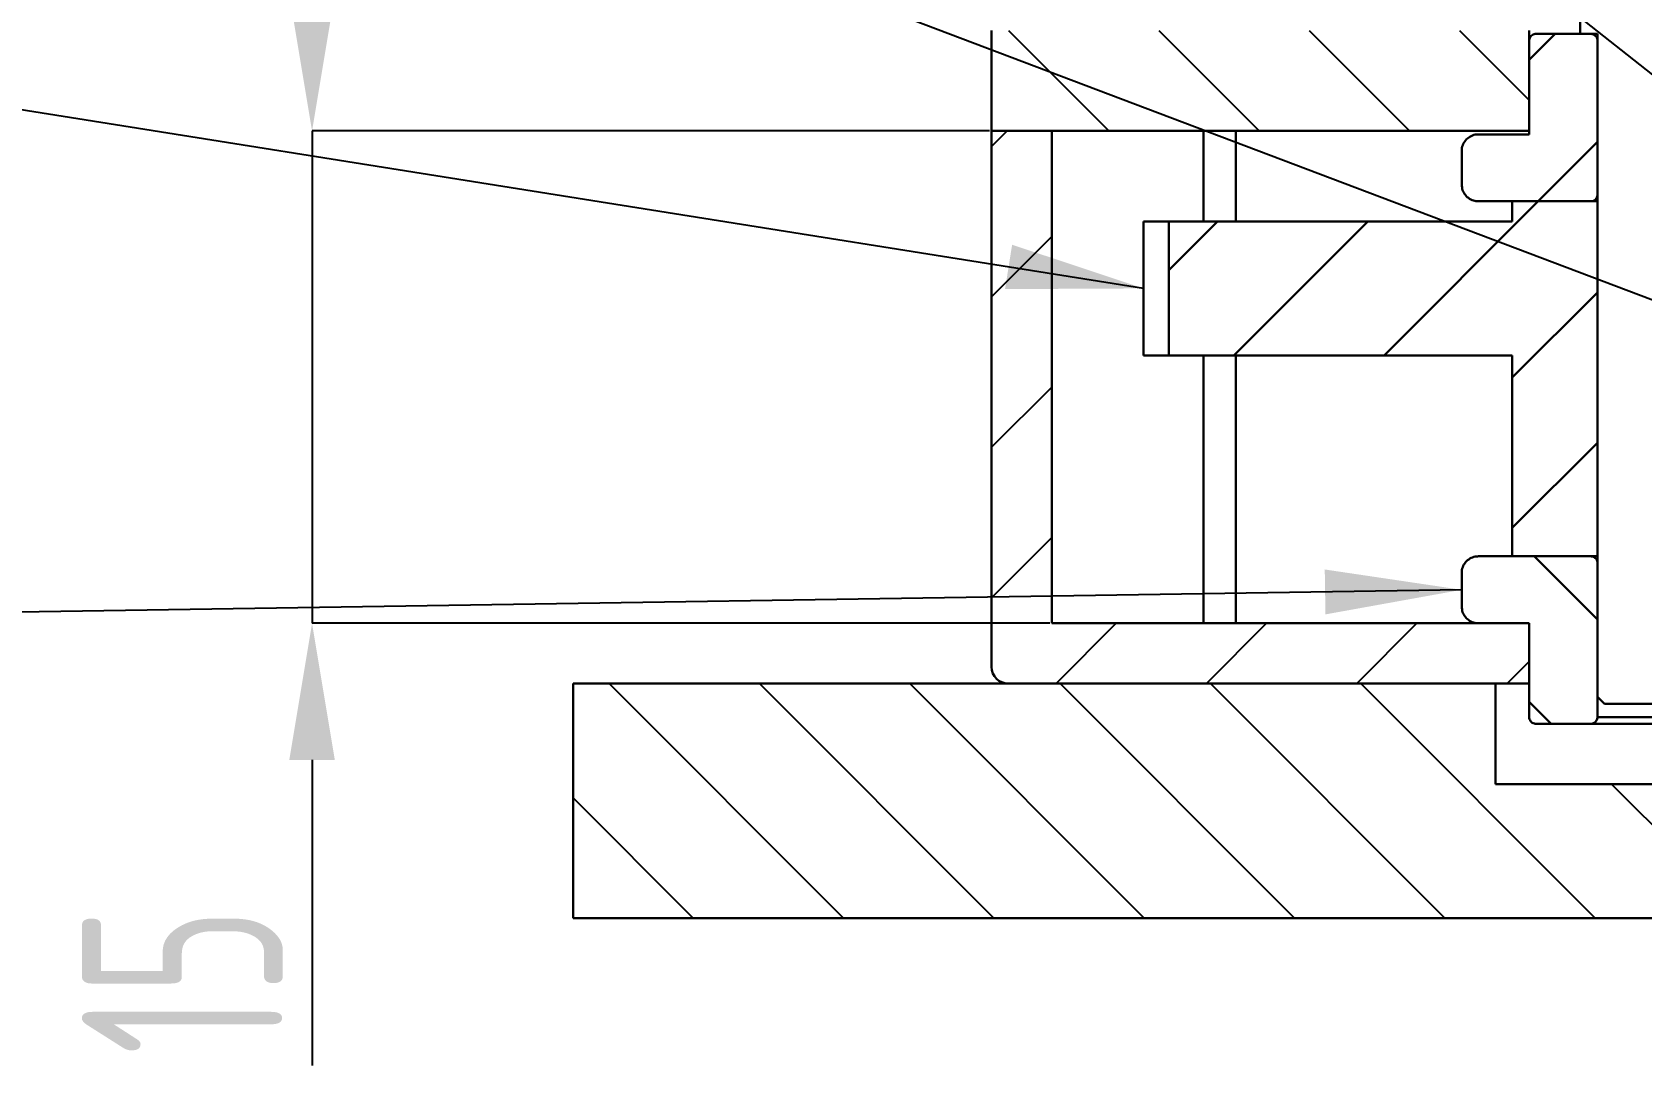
# Model space of a CAD drawing. Header units: millimetres. Extents: x 0 to 2406, y -938 to 757.
# Drawn here: x 2070.57 to 2118.65, y -747 to -716.01 of the extents above; entities that cross this region are included whole.
import ezdxf

# ---------------------------------------------------------------- set-up
doc = ezdxf.new("R2010")
doc.units = ezdxf.units.MM
doc.header["$PDSIZE"] = -1
doc.layers.add('10', color=7, linetype='Continuous')
doc.styles.add('SLDTEXTSTYLE2', font='TXT', dxfattribs={"width": 0.7})
doc.dimstyles.new('SLDDIMSTYLE4', dxfattribs={"dimtxt": 0.18, "dimasz": 4.08, "dimexe": 0, "dimexo": 0.0625, "dimgap": 0, "dimtad": 0, "dimtih": 1, "dimtoh": 1, "dimdec": 0, "dimrnd": 1e-09, "dimzin": 0, "dimdsep": 46, "dimtxsty": 'Standard', "dimsah": 1, "dimcen": 0.09, "dimadec": 0, "dimazin": 0, "dimtfac": 4.08, "dimtdec": 0, "dimtofl": 0, "dimtmove": 0, "dimatfit": 3, "dimfxl": 1, "dimfrac": 2, "dimtolj": 1, "dimtzin": 0, "dimarcsym": 0})
doc.dimstyles.new('SLDDIMSTYLE8', dxfattribs={"dimtxt": 3.5, "dimasz": 4.08, "dimexe": 0, "dimexo": 0.0625, "dimgap": 0.875, "dimtad": 2, "dimrnd": 1e-09, "dimzin": 4, "dimdsep": 46, "dimtxsty": 'SLDTEXTSTYLE2', "dimsah": 1, "dimcen": 0.09, "dimadec": 0, "dimazin": 1, "dimtfac": 1, "dimtmove": 0, "dimatfit": 0, "dimfxl": 1, "dimfrac": 2, "dimtolj": 1, "dimtzin": 12, "dimarcsym": 0})
pattern_1 = [(45, (1688.1174, -964.403), (-2.245064, 2.245064), [])]
pattern_2 = [(135, (1688.1174, -964.403), (-2.245064, -2.245064), [])]

# ---------------------------------------------------------------- blocks, each defined once
blk = doc.blocks.new('*D77')
at = {"layer": '10', "color": 0, "lineweight": -2, "transparency": 16777216}
for p, q in [((2078.928, -714.884), (2078.928, -710.804)), ((2099.163, -718.964), (2078.928, -718.964)), ((2078.928, -718.964), (2078.928, -733.664)), ((2100.963, -733.664), (2078.928, -733.664)), ((2078.928, -737.744), (2078.928, -746.869))]:
    blk.add_line(p, q, dxfattribs=at)
at = {"layer": '10', "color": 0, "transparency": 16777216}
for points in [[(2078.248, -714.884), (2079.608, -714.884), (2078.928, -718.964)], [(2078.248, -737.744), (2079.608, -737.744), (2078.928, -733.664)]]:
    blk.add_solid(points, dxfattribs=at)
at = {"layer": 'Defpoints', "color": 0, "transparency": 16777216}
for p in [(2078.928, -718.964), (2099.226, -718.964), (2101.026, -733.664)]:
    blk.add_point(p, dxfattribs=at)
at = {"layer": '10', "color": 0, "lineweight": 25, "transparency": 16777216, "insert": (2072.053, -744.347), "char_height": 3.5, "attachment_point": 2, "rotation": 90, "style": 'SLDTEXTSTYLE2'}
blk.add_mtext('\\A1;{\\Fgbenor|c134;\\H1.71429x;15}', dxfattribs=at)

msp = doc.modelspace()

# ---------------------------------------------------------------- hatches: boundary and pattern name
at = {"layer": '10', "linetype": 'Continuous', "lineweight": 25}
h = msp.add_hatch(dxfattribs=at)
h.set_pattern_fill('ANSI31', color=256, angle=90, style=0)
h.set_pattern_definition(pattern_2)
h.paths.add_polyline_path([(2099.2256849, -715.9644928), (2099.2256849, -718.9644928), (2115.2836568, -718.9644928), (2115.2836568, -715.9644928)], flags=0)
at = {"layer": '10', "linetype": 'Continuous', "lineweight": 30}
h = msp.add_hatch(dxfattribs=at)
h.set_pattern_fill('ANSI31', color=256, style=0)
h.set_pattern_definition(pattern_1)
edge = h.paths.add_edge_path(flags=0)
edge.add_spline(control_points=[(2113.2669751, -720.5644928), (2113.2669751, -720.6201384), (2113.2765872, -720.6765494), (2113.2949997, -720.7290605), (2113.3134324, -720.781629), (2113.3411882, -720.8317342), (2113.3759424, -720.8752699), (2113.4107846, -720.9189157), (2113.4536106, -720.9571564), (2113.5008769, -720.9869027), (2113.5484113, -721.0168177), (2113.601735, -721.0389631), (2113.6564662, -721.0515701), (2113.6936389, -721.0601325), (2113.7320263, -721.0644928), (2113.7701724, -721.0644928)], knot_values=[0.0000001972, 0.0000001972, 0.0000001972, 0.0000001972, 0.000167134, 0.000167134, 0.000167134, 0.0003342418, 0.0003342418, 0.0003342418, 0.0005017663, 0.0005017663, 0.0005017663, 0.0006702493, 0.0006702493, 0.0006702493, 0.0007845198, 0.0007845198, 0.0007845198, 0.0007845198], weights=[1, 1, 1, 1, 1, 1, 1, 1, 1, 1, 1, 1, 1, 1, 1, 1], degree=3, periodic=0)
edge.add_line((2113.7701724, -721.0644928), (2117.1170451, -721.0644928))
edge.add_spline(control_points=[(2117.1170451, -721.0644928), (2117.1353948, -721.0644928), (2117.1538978, -721.0620716), (2117.1716278, -721.0573431), (2117.1945399, -721.0512325), (2117.2167252, -721.0410686), (2117.2362675, -721.0276372), (2117.2555898, -721.0143569), (2117.2728768, -720.9974912), (2117.2865247, -720.9784268), (2117.2997979, -720.9598859), (2117.3100031, -720.9387256), (2117.3161482, -720.916767), (2117.3208883, -720.8998292), (2117.3233339, -720.8820814), (2117.3233339, -720.8644928)], knot_values=[0.0000864699, 0.0000864699, 0.0000864699, 0.0000864699, 0.0001414714, 0.0001414714, 0.0001414714, 0.0002126272, 0.0002126272, 0.0002126272, 0.0002829985, 0.0002829985, 0.0002829985, 0.0003514234, 0.0003514234, 0.0003514234, 0.000403887, 0.000403887, 0.000403887, 0.000403887], weights=[1, 1, 1, 1, 1, 1, 1, 1, 1, 1, 1, 1, 1, 1, 1, 1], degree=3, periodic=0)
edge.add_line((2117.3233339, -720.8644928), (2117.3233339, -716.2644928))
edge.add_spline(control_points=[(2117.3233339, -716.2644928), (2117.3233339, -716.2427047), (2117.3195425, -716.2206184), (2117.3123147, -716.2000641), (2117.3050688, -716.1794586), (2117.2941822, -716.1598325), (2117.2806141, -716.1427155), (2117.2668451, -716.1253452), (2117.2499576, -716.1100911), (2117.2313389, -716.0980638), (2117.2121504, -716.0856684), (2117.1906151, -716.0763659), (2117.168454, -716.0708224), (2117.1517044, -716.0666325), (2117.1343108, -716.0644928), (2117.1170451, -716.0644928)], knot_values=[0.0000001971, 0.0000001971, 0.0000001971, 0.0000001971, 0.0000655613, 0.0000655613, 0.0000655613, 0.0001310612, 0.0001310612, 0.0001310612, 0.0001975199, 0.0001975199, 0.0001975199, 0.0002660359, 0.0002660359, 0.0002660359, 0.0003177979, 0.0003177979, 0.0003177979, 0.0003177979], weights=[1, 1, 1, 1, 1, 1, 1, 1, 1, 1, 1, 1, 1, 1, 1, 1], degree=3, periodic=0)
edge.add_line((2117.1170451, -716.0644928), (2115.4861025, -716.0644928))
edge.add_spline(control_points=[(2115.4861025, -716.0644928), (2115.4790335, -716.0644928), (2115.471955, -716.0648592), (2115.4649238, -716.0655892), (2115.442093, -716.0679598), (2115.4193522, -716.0743061), (2115.3986052, -716.0841255), (2115.3779267, -716.0939125), (2115.358652, -716.1074269), (2115.3424348, -716.1235634), (2115.3263757, -716.1395425), (2115.3128666, -716.1585432), (2115.3030869, -716.1789781), (2115.2934223, -716.1991723), (2115.2871312, -716.2213314), (2115.2847646, -716.2435936), (2115.2840272, -716.2505307), (2115.2836568, -716.2575166), (2115.2836568, -716.2644928)], knot_values=[0.0003149874, 0.0003149874, 0.0003149874, 0.0003149874, 0.0003360546, 0.0003360546, 0.0003360546, 0.000404939, 0.000404939, 0.000404939, 0.0004736027, 0.0004736027, 0.0004736027, 0.0005415932, 0.0005415932, 0.0005415932, 0.0006087711, 0.0006087711, 0.0006087711, 0.0006294305, 0.0006294305, 0.0006294305, 0.0006294305], weights=[1, 1, 1, 1, 1, 1, 1, 1, 1, 1, 1, 1, 1, 1, 1, 1, 1, 1, 1], degree=3, periodic=0)
edge.add_line((2115.2836568, -716.2644928), (2115.2836568, -719.0644928))
edge.add_line((2115.2836568, -719.0644928), (2113.7701724, -719.0644928))
edge.add_spline(control_points=[(2113.7701724, -719.0644928), (2113.7517296, -719.0644928), (2113.7332594, -719.0655022), (2113.7149265, -719.0675127), (2113.6585303, -719.0736975), (2113.6024175, -719.0897099), (2113.5512678, -719.1142558), (2113.5002344, -719.138746), (2113.4527254, -719.1724163), (2113.4127515, -719.2124945), (2113.3729928, -719.2523571), (2113.3395851, -719.2996706), (2113.3153707, -719.3504981), (2113.2913036, -719.4010166), (2113.2756519, -719.4564092), (2113.2697488, -719.5120553), (2113.2679023, -719.5294613), (2113.2669751, -719.5469892), (2113.2669751, -719.5644928)], knot_values=[0.0007848792, 0.0007848792, 0.0007848792, 0.0007848792, 0.0008398553, 0.0008398553, 0.0008398553, 0.0010100929, 0.0010100929, 0.0010100929, 0.0011799508, 0.0011799508, 0.0011799508, 0.0013488881, 0.0013488881, 0.0013488881, 0.0015167824, 0.0015167824, 0.0015167824, 0.0015686191, 0.0015686191, 0.0015686191, 0.0015686191], weights=[1, 1, 1, 1, 1, 1, 1, 1, 1, 1, 1, 1, 1, 1, 1, 1, 1, 1, 1], degree=3, periodic=0)
edge.add_line((2113.2669751, -719.5644928), (2113.2669751, -720.5644928))
at = {"layer": '10', "linetype": 'Continuous', "lineweight": 25}
h = msp.add_hatch(dxfattribs=at)
h.set_pattern_fill('ANSI31', color=256, style=0)
h.set_pattern_definition(pattern_1)
edge = h.paths.add_edge_path(flags=0)
edge.add_line((2115.2836568, -733.6644928), (2101.0256849, -733.6644928))
edge.add_line((2101.0256849, -733.6644928), (2101.0256849, -718.9644928))
edge.add_line((2101.0256849, -718.9644928), (2099.2256849, -718.9644928))
edge.add_line((2099.2256849, -718.9644928), (2099.2256849, -734.9644928))
edge.add_arc((2099.7256849, -734.9644928), 0.5, 180, 270)
edge.add_line((2099.7256849, -735.4644928), (2115.2836568, -735.4644928))
edge.add_line((2115.2836568, -735.4644928), (2115.2836568, -733.6644928))
at = {"layer": '10', "linetype": 'Continuous', "lineweight": 30}
h = msp.add_hatch(dxfattribs=at)
h.set_pattern_fill('ANSI31', color=256, style=0)
h.set_pattern_definition(pattern_1)
h.paths.add_polyline_path([(2104.5179416, -725.6644928), (2114.7783331, -725.6644928), (2114.7783331, -731.6644928), (2117.3233339, -731.6644928), (2117.3233339, -721.0644928), (2114.7783331, -721.0644928), (2114.7783331, -721.6644928), (2104.5179416, -721.6644928)], flags=0)
h = msp.add_hatch(dxfattribs=at)
h.set_pattern_fill('ANSI31', color=256, angle=90, style=0)
h.set_pattern_definition(pattern_2)
edge = h.paths.add_edge_path(flags=0)
edge.add_spline(control_points=[(2117.3233339, -731.8644928), (2117.3233339, -731.8427047), (2117.3195425, -731.8206184), (2117.3123147, -731.8000641), (2117.3050688, -731.7794586), (2117.2941822, -731.7598325), (2117.2806141, -731.7427155), (2117.2668451, -731.7253452), (2117.2499576, -731.7100911), (2117.2313389, -731.6980638), (2117.2121504, -731.6856684), (2117.1906151, -731.6763659), (2117.168454, -731.6708224), (2117.1517044, -731.6666325), (2117.1343108, -731.6644928), (2117.1170451, -731.6644928)], knot_values=[0.0000001971, 0.0000001971, 0.0000001971, 0.0000001971, 0.0000655613, 0.0000655613, 0.0000655613, 0.0001310612, 0.0001310612, 0.0001310612, 0.0001975199, 0.0001975199, 0.0001975199, 0.0002660359, 0.0002660359, 0.0002660359, 0.0003177979, 0.0003177979, 0.0003177979, 0.0003177979], weights=[1, 1, 1, 1, 1, 1, 1, 1, 1, 1, 1, 1, 1, 1, 1, 1], degree=3, periodic=0)
edge.add_line((2117.1170451, -731.6644928), (2113.7701724, -731.6644928))
edge.add_spline(control_points=[(2113.7701724, -731.6644928), (2113.7517296, -731.6644928), (2113.7332594, -731.6655022), (2113.7149265, -731.6675127), (2113.6585303, -731.6736975), (2113.6024175, -731.6897099), (2113.5512678, -731.7142558), (2113.5002344, -731.738746), (2113.4527254, -731.7724163), (2113.4127515, -731.8124945), (2113.3729928, -731.8523571), (2113.3395851, -731.8996706), (2113.3153707, -731.9504981), (2113.2913036, -732.0010166), (2113.2756519, -732.0564092), (2113.2697488, -732.1120553), (2113.2679023, -732.1294613), (2113.2669751, -732.1469892), (2113.2669751, -732.1644928)], knot_values=[0.0007848792, 0.0007848792, 0.0007848792, 0.0007848792, 0.0008398553, 0.0008398553, 0.0008398553, 0.0010100929, 0.0010100929, 0.0010100929, 0.0011799508, 0.0011799508, 0.0011799508, 0.0013488881, 0.0013488881, 0.0013488881, 0.0015167824, 0.0015167824, 0.0015167824, 0.0015686191, 0.0015686191, 0.0015686191, 0.0015686191], weights=[1, 1, 1, 1, 1, 1, 1, 1, 1, 1, 1, 1, 1, 1, 1, 1, 1, 1, 1], degree=3, periodic=0)
edge.add_line((2113.2669751, -732.1644928), (2113.2669751, -733.1644928))
edge.add_spline(control_points=[(2113.2669751, -733.1644928), (2113.2669751, -733.2201384), (2113.2765872, -733.2765494), (2113.2949997, -733.3290605), (2113.3134324, -733.381629), (2113.3411882, -733.4317342), (2113.3759424, -733.4752699), (2113.4107846, -733.5189157), (2113.4536106, -733.5571564), (2113.5008769, -733.5869027), (2113.5484113, -733.6168177), (2113.601735, -733.6389631), (2113.6564662, -733.6515701), (2113.6936389, -733.6601325), (2113.7320263, -733.6644928), (2113.7701724, -733.6644928)], knot_values=[0.0000001972, 0.0000001972, 0.0000001972, 0.0000001972, 0.000167134, 0.000167134, 0.000167134, 0.0003342418, 0.0003342418, 0.0003342418, 0.0005017663, 0.0005017663, 0.0005017663, 0.0006702493, 0.0006702493, 0.0006702493, 0.0007845198, 0.0007845198, 0.0007845198, 0.0007845198], weights=[1, 1, 1, 1, 1, 1, 1, 1, 1, 1, 1, 1, 1, 1, 1, 1], degree=3, periodic=0)
edge.add_line((2113.7701724, -733.6644928), (2115.2836568, -733.6644928))
edge.add_line((2115.2836568, -733.6644928), (2115.2836568, -736.4644928))
edge.add_spline(control_points=[(2115.2836568, -736.4644928), (2115.2836568, -736.4866165), (2115.287478, -736.5090433), (2115.2947918, -736.5299231), (2115.3021261, -736.5508612), (2115.3131708, -736.5708173), (2115.3269908, -736.5881726), (2115.3408804, -736.6056154), (2115.3579478, -736.6209075), (2115.3767824, -736.6328421), (2115.3958258, -736.6449091), (2115.4171918, -736.6538735), (2115.4391364, -736.6590406), (2115.4544774, -736.6626527), (2115.470342, -736.6644928), (2115.4861025, -736.6644928)], knot_values=[0.0000001972, 0.0000001972, 0.0000001972, 0.0000001972, 0.0000665682, 0.0000665682, 0.0000665682, 0.0001331155, 0.0001331155, 0.0001331155, 0.0001999937, 0.0001999937, 0.0001999937, 0.0002676206, 0.0002676206, 0.0002676206, 0.0003148423, 0.0003148423, 0.0003148423, 0.0003148423], weights=[1, 1, 1, 1, 1, 1, 1, 1, 1, 1, 1, 1, 1, 1, 1, 1], degree=3, periodic=0)
edge.add_line((2115.4861025, -736.6644928), (2117.1170451, -736.6644928))
edge.add_spline(control_points=[(2117.1170451, -736.6644928), (2117.1234178, -736.6644928), (2117.1297969, -736.6642048), (2117.1361436, -736.6636307), (2117.159716, -736.6614983), (2117.1832518, -736.6552821), (2117.2047837, -736.6454543), (2117.2262893, -736.6356386), (2117.2464039, -736.621932), (2117.2633267, -736.6054255), (2117.279906, -736.5892541), (2117.2938918, -736.5699202), (2117.3039492, -736.5490578), (2117.313693, -736.5288457), (2117.3200219, -736.5066184), (2117.3223178, -736.484298), (2117.3229942, -736.4777223), (2117.3233339, -736.4711032), (2117.3233339, -736.4644928)], knot_values=[0.0003172803, 0.0003172803, 0.0003172803, 0.0003172803, 0.000336262, 0.000336262, 0.000336262, 0.0004073125, 0.0004073125, 0.0004073125, 0.000478304, 0.000478304, 0.000478304, 0.0005478569, 0.0005478569, 0.0005478569, 0.0006152129, 0.0006152129, 0.0006152129, 0.0006347834, 0.0006347834, 0.0006347834, 0.0006347834], weights=[1, 1, 1, 1, 1, 1, 1, 1, 1, 1, 1, 1, 1, 1, 1, 1, 1, 1, 1], degree=3, periodic=0)
edge.add_line((2117.3233339, -736.4644928), (2117.3233339, -731.8644928))
at = {"layer": '10', "linetype": 'Continuous', "lineweight": 25}
h = msp.add_hatch(dxfattribs=at)
h.set_pattern_fill('ANSI31', color=256, angle=90, style=0)
h.set_pattern_definition(pattern_2)
h.paths.add_polyline_path([(2086.7256849, -742.4644928), (2166.7256849, -742.4644928), (2166.7256849, -735.4644928), (2126.1774612, -735.4644928), (2126.1774612, -738.4644928), (2114.2739086, -738.4644928), (2114.2739086, -735.4644928), (2086.7256849, -735.4644928)], flags=0)

# ---------------------------------------------------------------- linework, layer by layer
at = {"color": 7, "linetype": 'Continuous', "lineweight": 30}
for p, q in [((2116.8090138, -716.0644928), (2116.8090138, -715.0644928)), ((2099.2256849, -718.9644928), (2099.2256849, -715.9644928)), ((2115.2836568, -718.9644928), (2115.2836568, -715.9644928)), ((2115.2836568, -716.2644928), (2115.2836568, -719.0644928)), ((2115.4861025, -716.0644928), (2117.1170451, -716.0644928)), ((2116.8090138, -716.0644928), (2117.3233339, -716.0644928)), ((2117.3233339, -735.8644928), (2117.3233339, -716.0644928)), ((2117.3233339, -716.2644928), (2117.3233339, -720.8644928)), ((2115.2836568, -718.9644928), (2099.2256849, -718.9644928)), ((2099.2256849, -734.9644928), (2099.2256849, -718.9644928)), ((2099.2256849, -718.9644928), (2101.0256849, -718.9644928)), ((2101.0256849, -733.6644928), (2101.0256849, -718.9644928)), ((2105.5506849, -721.6644928), (2105.5506849, -718.9644928)), ((2106.5256849, -721.6644928), (2106.5256849, -718.9644928)), ((2113.7701724, -719.0644928), (2115.2836568, -719.0644928)), ((2113.2669751, -720.5644928), (2113.2669751, -719.5644928)), ((2113.7701724, -721.0644928), (2117.1170451, -721.0644928)), ((2114.7783331, -721.0644928), (2114.7783331, -721.6644928)), ((2114.7783331, -721.0644928), (2117.3233339, -721.0644928)), ((2117.3233339, -721.0644928), (2117.3233339, -731.6644928)), ((2103.762367, -721.6644928), (2103.762367, -725.6644928)), ((2104.5179416, -721.6644928), (2104.5179416, -725.6644928)), ((2114.7783331, -721.6644928), (2104.5179416, -721.6644928)), ((2114.7783331, -725.6644928), (2104.5179416, -725.6644928)), ((2105.5506849, -733.6644928), (2105.5506849, -725.6644928)), ((2106.5256849, -733.6644928), (2106.5256849, -725.6644928)), ((2114.7783331, -725.6644928), (2114.7783331, -731.6644928)), ((2117.1170451, -731.6644928), (2113.7701724, -731.6644928)), ((2114.7783331, -731.6644928), (2117.3233339, -731.6644928)), ((2113.2669751, -733.1644928), (2113.2669751, -732.1644928)), ((2117.3233339, -731.8644928), (2117.3233339, -736.4644928)), ((2101.0256849, -733.6644928), (2115.2836568, -733.6644928)), ((2115.2836568, -733.6644928), (2113.7701724, -733.6644928)), ((2115.2836568, -733.6644928), (2115.2836568, -736.4644928)), ((2115.2836568, -735.4644928), (2115.2836568, -733.6644928)), ((2114.2739086, -735.4644928), (2086.7256849, -735.4644928)), ((2086.7256849, -735.4644928), (2086.7256849, -742.4644928)), ((2099.7256849, -735.4644928), (2115.2836568, -735.4644928)), ((2114.2739086, -735.4644928), (2114.2739086, -738.4644928)), ((2117.3233339, -735.8644928), (2117.5305706, -736.0644928)), ((2122.9207992, -736.0644928), (2117.5305706, -736.0644928)), ((2117.3233339, -736.4644928), (2123.1280358, -736.4644928)), ((2117.1170451, -736.6644928), (2115.4861025, -736.6644928)), ((2123.3343246, -736.6644928), (2117.1170451, -736.6644928)), ((2114.2739086, -738.4644928), (2126.1774612, -738.4644928)), ((2166.7256849, -742.4644928), (2086.7256849, -742.4644928))]:
    msp.add_line(p, q, dxfattribs=at)
msp.add_arc((2099.7256849, -734.9644928), 0.5, 180, 270, dxfattribs=at)
for points, knots in [([(2115.4861025, -716.0644928), (2115.479034, -716.0647189), (2115.4490138, -716.0656793), (2115.3969674, -716.0806574), (2115.3397887, -716.1205816), (2115.2998177, -716.1770261), (2115.2848463, -716.2281546), (2115.2838852, -716.257517), (2115.2836568, -716.2644928)], [0, 0, 0, 0, 0.0673764266, 0.286150708, 0.504201843, 0.7201269495, 0.9335086855, 1, 1, 1, 1]), ([(2117.3233339, -716.2644928), (2117.321163, -716.2426078), (2117.3168159, -716.1987834), (2117.2830081, -716.1401098), (2117.2328705, -716.0947854), (2117.1745249, -716.0686438), (2117.1343423, -716.0657419), (2117.1170451, -716.0644928)], [0, 0, 0, 0, 0.2057310479, 0.4119744656, 0.6212702067, 0.8369708497, 1, 1, 1, 1]), ([(2113.7701724, -719.0644928), (2113.7517303, -719.065114), (2113.6765558, -719.0676463), (2113.5471236, -719.1057625), (2113.4060199, -719.2053396), (2113.3071248, -719.3459712), (2113.269946, -719.473532), (2113.2675468, -719.5469901), (2113.2669751, -719.5644928)], [0, 0, 0, 0, 0.0705146909, 0.287434379, 0.5038613296, 0.7191233906, 0.9330763, 1, 1, 1, 1]), ([(2113.2669751, -720.5644928), (2113.2724749, -720.6203865), (2113.2834805, -720.732235), (2113.369304, -720.8814603), (2113.4958543, -720.9945847), (2113.6375291, -721.0555906), (2113.7319725, -721.0619291), (2113.7701724, -721.0644928)], [0, 0, 0, 0, 0.2127857674, 0.4258042759, 0.6393621096, 0.8541315409, 1, 1, 1, 1]), ([(2117.1170451, -721.0644928), (2117.1354345, -721.0630825), (2117.1775882, -721.0598497), (2117.238447, -721.0309288), (2117.289199, -720.98142), (2117.3186376, -720.9226167), (2117.3219092, -720.8821252), (2117.3233339, -720.8644928)], [0, 0, 0, 0, 0.17327422229, 0.39719348043, 0.61859255865, 0.8339124177, 1, 1, 1, 1]), ([(2104.5179416, -721.6644928), (2104.5010072, -721.6644928), (2104.3231404, -721.6644928), (2104.0687743, -721.6644928), (2103.8395438, -721.6644928), (2103.762367, -721.6644928)], [0, 0, 0, 0, 0.06524509364, 0.68528889841, 1, 1, 1, 1]), ([(2104.5179416, -725.6644928), (2104.5010072, -725.6644928), (2104.3231404, -725.6644928), (2104.0687743, -725.6644928), (2103.8395438, -725.6644928), (2103.762367, -725.6644928)], [0, 0, 0, 0, 0.0652450891, 0.6852888969, 1, 1, 1, 1]), ([(2113.7701724, -731.6644928), (2113.7517303, -731.665114), (2113.6765558, -731.6676463), (2113.5471236, -731.7057625), (2113.4060199, -731.8053396), (2113.3071248, -731.9459712), (2113.269946, -732.073532), (2113.2675468, -732.1469901), (2113.2669751, -732.1644928)], [0, 0, 0, 0, 0.0705146909, 0.287434379, 0.5038613296, 0.7191233906, 0.9330763, 1, 1, 1, 1]), ([(2117.3233339, -731.8644928), (2117.321163, -731.8426078), (2117.3168159, -731.7987834), (2117.2830081, -731.7401098), (2117.2328705, -731.6947854), (2117.1745249, -731.6686438), (2117.1343423, -731.6657419), (2117.1170451, -731.6644928)], [0, 0, 0, 0, 0.2057310479, 0.4119744656, 0.6212702067, 0.8369708497, 1, 1, 1, 1]), ([(2113.2669751, -733.1644928), (2113.2724749, -733.2203865), (2113.2834805, -733.332235), (2113.369304, -733.4814603), (2113.4958543, -733.5945847), (2113.6375291, -733.6555906), (2113.7319725, -733.6619291), (2113.7701724, -733.6644928)], [0, 0, 0, 0, 0.2127857674, 0.4258042759, 0.6393621096, 0.8541315409, 1, 1, 1, 1]), ([(2115.2836568, -736.4644928), (2115.2858437, -736.4867147), (2115.2902237, -736.5312206), (2115.3243892, -736.5906737), (2115.374878, -736.6359566), (2115.4319548, -736.6607885), (2115.4703181, -736.663413), (2115.4861025, -736.6644928)], [0, 0, 0, 0, 0.2108787361, 0.4223469607, 0.634881645, 0.8497738116, 1, 1, 1, 1]), ([(2117.1170451, -736.6644928), (2117.1234168, -736.6643137), (2117.1534536, -736.6634696), (2117.206467, -736.6490581), (2117.2658724, -736.6087399), (2117.3071344, -736.5514997), (2117.3222016, -736.5001492), (2117.323124, -736.4711027), (2117.3233339, -736.4644928)], [0, 0, 0, 0, 0.060181818, 0.2837031816, 0.5069529391, 0.7256715797, 0.9375727683, 1, 1, 1, 1])]:
    msp.add_open_spline(points, degree=3, knots=knots, dxfattribs=at)

# ---------------------------------------------------------------- dimensions: what is measured, and where the dimension line sits
at = {"layer": '10', "lineweight": 25}
dim = msp.add_linear_dim(base=(2078.9281339, -718.9644928), p1=(2101.0256849, -733.6644928), p2=(2099.2256849, -718.9644928), angle=90, text='{\\Fgbenor|c134;\\H1.71429x;15}', dimstyle='SLDDIMSTYLE8', dxfattribs=at)
dim.commit()
dim.dimension.update_dxf_attribs({"geometry": '*D77', "text_midpoint": (2078.9281339, -744.3469843), "dimtype": 160})

# ---------------------------------------------------------------- leaders
at = {"layer": '10'}
for points in [[(2142.0627909, -730.9644928), (2021.7664772, -523.0519537)], [(2136.5897168, -721.8644928), (2021.7664772, -546.5280658)], [(2137.3137781, -725.4119389), (2021.7664772, -593.3979175)], [(2135.6256849, -730.4644928), (2021.7664772, -640.3501415)], [(2131.2459614, -728.6644928), (2021.7664772, -687.2199933)], [(2103.762367, -723.6644928), (2021.7664772, -710.613733)], [(2113.2669751, -732.6644928), (2021.7664772, -734.089845)]]:
    msp.add_leader(points, dimstyle='SLDDIMSTYLE4', dxfattribs=at)
at = {"layer": '10', "lineweight": 25}
msp.add_leader([(2137.1304224, -725.9644928), (2021.7664772, -616.8740295)], dimstyle='SLDDIMSTYLE4', dxfattribs=at)

doc.saveas('drawing.dxf')
